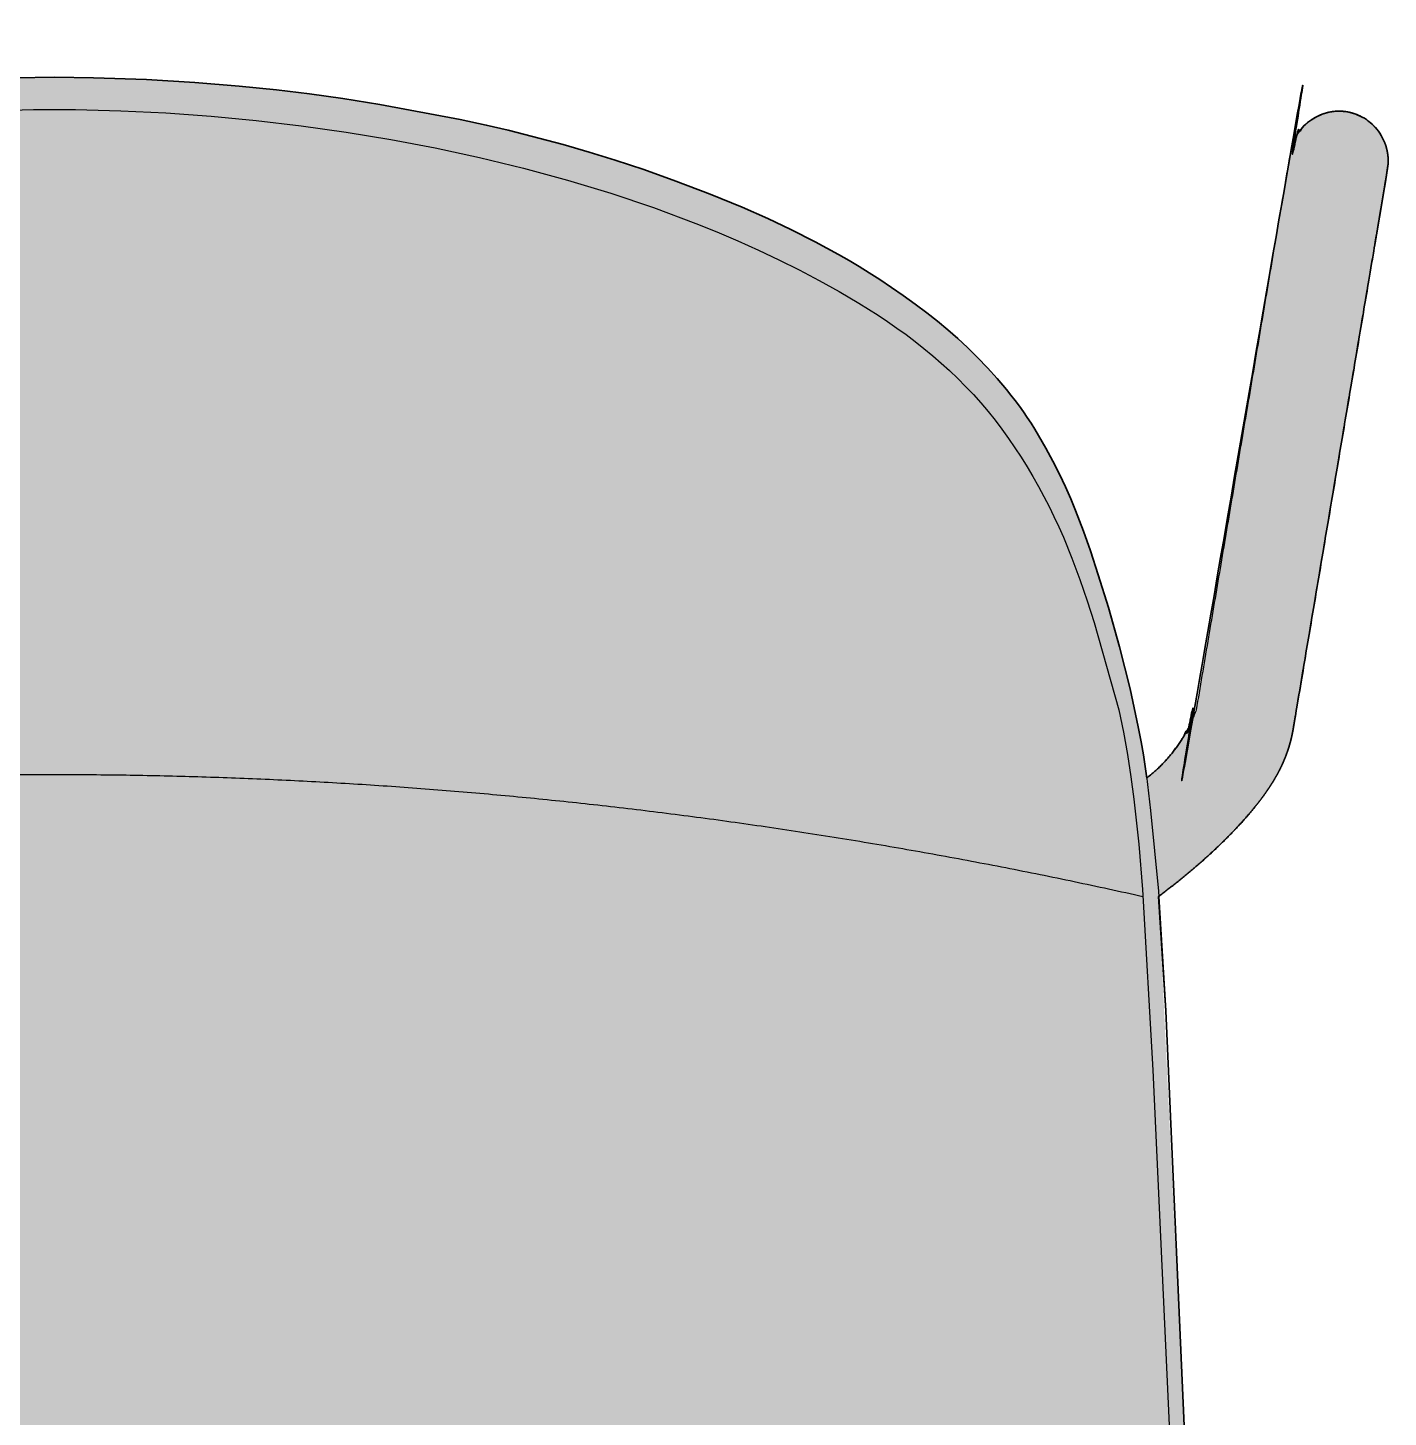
# Model space of a CAD drawing. Header units: millimetres. Extents: x 0 to 1796, y -1006 to 814.
# Drawn here: x 409.4 to 671, y -738.9 to -471.7 of the extents above; entities that cross this region are included whole.
import ezdxf

# ---------------------------------------------------------------- set-up
doc = ezdxf.new("R2010")
doc.units = ezdxf.units.MM
doc.layers.add('Blocks', color=7, linetype='Continuous')
doc.layers.add('Blocks$Fill', color=7, linetype='Continuous', true_color=0xffffff)
doc.layers.add('Blocks$Inner', color=7, linetype='Continuous', lineweight=25, true_color=0x007f00)
doc.layers.add('Blocks$Outline', color=7, linetype='Continuous', lineweight=35, true_color=0xff3f3f)

# ---------------------------------------------------------------- blocks, each defined once
blk = doc.blocks.new('13Eighty Dining Chair Top')
at = {"layer": 'Blocks$Fill'}
blk.add_hatch(color=256, dxfattribs=at).paths.add_polyline_path([(1.2, 56.2), (1.84, 60.66), (2.27, 63.15), (2.84, 66.09), (4.42, 73.35), (6.42, 81.42), (8.57, 89.01), (10.53, 95.3), (12.03, 99.89), (13.37, 103.67), (14.9, 107.69), (15.81, 109.88), (16.83, 112.2), (17.98, 114.64), (19.24, 117.15), (20.58, 119.67), (21.98, 122.11), (22.7, 123.29), (23.43, 124.43), (24.17, 125.55), (24.92, 126.65), (25.7, 127.73), (26.5, 128.8), (27.32, 129.86), (28.17, 130.91), (29.96, 133.02), (31.83, 135.09), (33.74, 137.08), (35.66, 138.98), (37.55, 140.75), (39.46, 142.43), (41.43, 144.06), (43.51, 145.69), (45.74, 147.36), (48.05, 149.02), (52.54, 152.08), (54.57, 153.39), (56.51, 154.58), (58.44, 155.72), (60.48, 156.87), (65, 159.31), (69.66, 161.69), (74.09, 163.82), (79.04, 165.99), (85.17, 168.49), (91.77, 171.02), (97.94, 173.22), (103.45, 175.06), (108.41, 176.59), (113.42, 178.03), (124.05, 180.8), (128.25, 181.8), (133.25, 182.85), (148.72, 185.75), (155.84, 186.91), (162.21, 187.8), (168.59, 188.58), (175.77, 189.29), (184.28, 189.95), (193.58, 190.52), (203.81, 190.9), (211.29, 190.98), (229, 190.52), (238.3, 189.95), (246.8, 189.29), (253.99, 188.58), (260.37, 187.8), (266.73, 186.91), (273.86, 185.75), (289.32, 182.85), (294.33, 181.8), (298.53, 180.8), (309.15, 178.03), (314.16, 176.59), (319.12, 175.06), (324.64, 173.22), (330.81, 171.02), (337.41, 168.49), (343.54, 165.99), (348.49, 163.82), (352.92, 161.69), (357.58, 159.31), (362.1, 156.87), (364.13, 155.72), (366.07, 154.58), (368.01, 153.39), (370.04, 152.08), (374.53, 149.02), (376.84, 147.36), (379.07, 145.69), (381.15, 144.06), (383.12, 142.43), (385.03, 140.75), (386.92, 138.98), (388.83, 137.08), (390.75, 135.09), (392.62, 133.02), (394.41, 130.91), (395.26, 129.86), (396.08, 128.8), (396.88, 127.73), (397.66, 126.65), (398.41, 125.55), (399.15, 124.43), (399.88, 123.29), (400.59, 122.11), (402, 119.67), (403.34, 117.15), (404.6, 114.64), (405.75, 112.2), (406.77, 109.88), (407.68, 107.69), (409.21, 103.67), (410.55, 99.89), (412.05, 95.3), (414.01, 89.01), (416.16, 81.42), (418.16, 73.35), (419.74, 66.09), (420.31, 63.15), (420.74, 60.66), (421.33, 56.66), (421.38, 56.2), (422.17, 56.84), (422.94, 57.51), (423.69, 58.21), (424.41, 58.94), (424.77, 59.31), (425.11, 59.69), (425.45, 60.07), (425.79, 60.47), (426.12, 60.86), (426.44, 61.27), (426.75, 61.68), (427.06, 62.09), (427.36, 62.51), (427.65, 62.94), (427.93, 63.37), (428.21, 63.8), (428.48, 64.24), (428.74, 64.69), (428.99, 65.14), (429.24, 65.59), (429.7, 66.5), (430.13, 67.43), (430.53, 68.37), (430.89, 69.32), (448.7, 174.89), (448.95, 176.15), (449.09, 176.78), (449.16, 177.09), (449.25, 177.39), (449.34, 177.7), (449.43, 178), (449.53, 178.3), (449.64, 178.6), (449.76, 178.89), (449.89, 179.17), (449.96, 179.31), (450.03, 179.45), (450.1, 179.59), (450.18, 179.73), (450.25, 179.87), (450.33, 180), (450.42, 180.14), (450.5, 180.27), (450.59, 180.4), (450.68, 180.53), (450.78, 180.65), (450.87, 180.78), (450.97, 180.9), (451.07, 181.03), (451.18, 181.15), (451.28, 181.27), (451.5, 181.5), (451.72, 181.73), (451.96, 181.95), (452.2, 182.16), (452.44, 182.36), (452.7, 182.55), (452.96, 182.74), (453.23, 182.92), (453.5, 183.09), (453.78, 183.25), (454.06, 183.4), (454.35, 183.54), (454.64, 183.67), (454.93, 183.8), (455.23, 183.91), (455.53, 184.01), (455.84, 184.1), (456.15, 184.19), (456.46, 184.26), (456.77, 184.32), (457.08, 184.37), (457.4, 184.41), (457.71, 184.44), (458.03, 184.46), (458.19, 184.46), (458.35, 184.46), (458.51, 184.46), (458.66, 184.46), (458.82, 184.45), (458.98, 184.44), (459.14, 184.43), (459.3, 184.42), (459.61, 184.38), (459.93, 184.33), (460.24, 184.27), (460.55, 184.2), (460.86, 184.12), (461.16, 184.03), (461.46, 183.93), (461.76, 183.82), (462.06, 183.7), (462.35, 183.56), (462.63, 183.42), (462.91, 183.27), (463.19, 183.11), (463.46, 182.95), (463.72, 182.77), (463.98, 182.58), (464.23, 182.38), (464.48, 182.18), (464.71, 181.97), (464.94, 181.75), (465.17, 181.52), (465.38, 181.29), (465.59, 181.05), (465.79, 180.8), (465.98, 180.55), (466.16, 180.29), (466.34, 180.02), (466.5, 179.75), (466.66, 179.47), (466.81, 179.19), (466.95, 178.9), (467.07, 178.61), (467.19, 178.31), (467.3, 178.01), (467.4, 177.71), (467.49, 177.41), (467.56, 177.1), (467.63, 176.79), (467.69, 176.47), (467.74, 176.16), (467.77, 175.84), (467.8, 175.52), (467.81, 175.21), (467.82, 174.89), (467.81, 174.57), (467.8, 174.25), (467.33, 171.12), (449.45, 65.11), (449.35, 64.58), (449.23, 64.06), (449.11, 63.54), (448.97, 63.02), (448.82, 62.51), (448.67, 62), (448.5, 61.49), (448.32, 60.99), (448.14, 60.49), (447.94, 59.99), (447.74, 59.5), (447.52, 59.01), (447.3, 58.52), (447.07, 58.04), (446.82, 57.57), (446.58, 57.09), (446.05, 56.16), (445.5, 55.25), (444.92, 54.35), (444.32, 53.47), (443.7, 52.6), (443.05, 51.74), (442.39, 50.9), (441.03, 49.25), (439.62, 47.65), (438.16, 46.09), (436.66, 44.56), (435.13, 43.07), (433.57, 41.61), (431.98, 40.18), (430.37, 38.78), (427.07, 36.06), (423.67, 33.44), (429.16, -81.39), (429.99, -124.35), (429.8, -168.94), (429.14, -188.02), (428.3, -201.53), (426.93, -216.67), (426.42, -220.99), (425.59, -226.93), (424.52, -233.39), (423.33, -239.56), (422.98, -241.16), (430.59, -244.06), (432.45, -244.86), (434.3, -245.7), (436.12, -246.59), (437.93, -247.55), (438.82, -248.05), (439.71, -248.58), (440.58, -249.12), (441.43, -249.69), (441.85, -249.99), (442.26, -250.29), (442.66, -250.6), (443.06, -250.91), (443.45, -251.23), (443.83, -251.56), (444.21, -251.9), (444.57, -252.24), (444.92, -252.6), (445.27, -252.96), (445.6, -253.33), (445.92, -253.71), (446.23, -254.1), (446.52, -254.5), (446.81, -254.91), (447.08, -255.33), (447.21, -255.54), (447.33, -255.76), (447.45, -255.98), (447.57, -256.2), (447.69, -256.42), (447.8, -256.65), (447.9, -256.88), (448.01, -257.11), (448.1, -257.35), (448.2, -257.58), (448.29, -257.83), (448.37, -258.07), (448.46, -258.32), (448.53, -258.57), (448.61, -258.82), (466.15, -318.23), (466.24, -318.46), (466.32, -318.69), (466.4, -318.92), (466.48, -319.16), (466.54, -319.4), (466.61, -319.64), (466.66, -319.88), (466.71, -320.13), (466.75, -320.38), (466.79, -320.63), (466.82, -320.88), (466.84, -321.13), (466.86, -321.38), (466.87, -321.64), (466.88, -321.89), (466.87, -322.15), (466.86, -322.4), (466.85, -322.66), (466.82, -322.91), (466.79, -323.16), (466.76, -323.41), (466.71, -323.66), (466.66, -323.91), (466.61, -324.15), (466.55, -324.4), (466.48, -324.64), (466.41, -324.88), (466.33, -325.11), (466.24, -325.35), (466.15, -325.58), (466.05, -325.8), (465.95, -326.02), (465.84, -326.24), (465.73, -326.46), (465.61, -326.68), (465.48, -326.89), (465.35, -327.1), (465.22, -327.31), (465.07, -327.51), (464.92, -327.72), (464.77, -327.92), (464.61, -328.11), (464.44, -328.3), (464.27, -328.49), (464.1, -328.67), (463.91, -328.85), (463.73, -329.03), (463.54, -329.19), (463.34, -329.36), (463.14, -329.52), (462.94, -329.67), (462.73, -329.82), (462.52, -329.96), (462.31, -330.09), (462.09, -330.22), (461.87, -330.35), (461.65, -330.47), (461.43, -330.58), (461.2, -330.68), (460.97, -330.78), (460.74, -330.88), (460.51, -330.96), (460.28, -331.04), (460.05, -331.12), (459.86, -331.17), (459.67, -331.21), (459.47, -331.26), (459.28, -331.3), (459.09, -331.33), (458.89, -331.36), (458.69, -331.39), (458.5, -331.41), (458.3, -331.43), (458.1, -331.45), (457.9, -331.46), (457.7, -331.47), (457.5, -331.47), (457.3, -331.47), (457.1, -331.47), (456.91, -331.46), (456.71, -331.45), (456.51, -331.44), (456.31, -331.42), (456.11, -331.39), (455.91, -331.37), (455.71, -331.33), (455.52, -331.3), (455.32, -331.26), (455.13, -331.22), (454.93, -331.17), (454.74, -331.12), (454.55, -331.06), (454.36, -331), (454.17, -330.93), (453.98, -330.87), (453.8, -330.79), (453.61, -330.72), (453.43, -330.64), (453.25, -330.55), (453.07, -330.46), (452.9, -330.37), (452.72, -330.27), (452.55, -330.17), (452.38, -330.07), (452.21, -329.96), (452.04, -329.85), (451.88, -329.73), (451.72, -329.62), (451.56, -329.49), (451.4, -329.37), (451.25, -329.24), (451.1, -329.11), (450.95, -328.98), (450.8, -328.84), (450.66, -328.7), (450.52, -328.56), (450.38, -328.41), (450.25, -328.26), (450.12, -328.11), (449.99, -327.96), (449.86, -327.8), (449.74, -327.65), (449.62, -327.49), (449.51, -327.32), (449.4, -327.16), (449.29, -326.99), (449.18, -326.83), (449.08, -326.66), (448.98, -326.48), (448.89, -326.31), (448.8, -326.13), (448.71, -325.96), (448.55, -325.6), (448.39, -325.23), (448.25, -324.86), (448.11, -324.49), (447.99, -324.11), (447.87, -323.73), (447.64, -322.95), (430.94, -266.1), (430.91, -266.02), (430.9, -265.97), (430.88, -265.93), (430.86, -265.89), (430.85, -265.85), (430.83, -265.81), (430.81, -265.77), (430.79, -265.73), (430.77, -265.69), (430.74, -265.65), (430.72, -265.61), (430.7, -265.58), (430.67, -265.54), (430.65, -265.5), (430.62, -265.47), (430.59, -265.43), (430.56, -265.4), (430.54, -265.36), (430.51, -265.33), (430.48, -265.29), (430.44, -265.26), (430.41, -265.23), (430.38, -265.2), (430.35, -265.17), (430.31, -265.14), (430.28, -265.11), (430.25, -265.09), (430.21, -265.06), (430.17, -265.03), (430.14, -265.01), (430.1, -264.98), (429.47, -264.59), (428.82, -264.22), (428.17, -263.86), (427.5, -263.52), (426.16, -262.87), (424.79, -262.26), (421.37, -260.83), (417.88, -259.51), (416.26, -263.83), (415.41, -265.92), (414.43, -268.17), (413.39, -270.44), (412.29, -272.68), (411.14, -274.91), (409.93, -277.1), (408.64, -279.29), (407.16, -281.6), (406.31, -282.86), (405.39, -284.17), (404.4, -285.53), (403.34, -286.93), (402.22, -288.33), (401.07, -289.73), (399.91, -291.09), (398.76, -292.37), (397.65, -293.56), (396.57, -294.67), (395.51, -295.72), (394.44, -296.73), (392.31, -298.64), (390.45, -300.22), (389.71, -300.83), (389.03, -301.37), (388.31, -301.9), (385.29, -304.03), (383, -305.57), (381.18, -306.73), (379.7, -307.62), (378.22, -308.46), (376.54, -309.35), (374.51, -310.38), (372.08, -311.53), (369.32, -312.77), (366.53, -313.94), (363.91, -314.97), (360.87, -316.03), (356.96, -317.29), (353.03, -318.48), (349.91, -319.35), (346.96, -320.07), (343.41, -320.87), (339.25, -321.73), (330.43, -323.29), (322.92, -324.37), (314.31, -325.38), (305.16, -326.17), (282.19, -327.66), (214.3, -329.37), (211.29, -329.32), (208.27, -329.37), (140.39, -327.66), (117.42, -326.17), (108.27, -325.38), (99.66, -324.37), (92.15, -323.29), (83.33, -321.73), (79.17, -320.87), (75.61, -320.07), (72.67, -319.35), (69.55, -318.48), (65.62, -317.29), (61.71, -316.03), (58.67, -314.97), (56.05, -313.94), (53.26, -312.77), (50.49, -311.53), (48.07, -310.38), (46.03, -309.35), (44.36, -308.46), (42.88, -307.62), (41.39, -306.73), (39.58, -305.57), (37.29, -304.03), (34.27, -301.9), (33.55, -301.37), (32.87, -300.83), (32.13, -300.22), (30.27, -298.64), (28.14, -296.73), (27.07, -295.72), (26.01, -294.67), (24.93, -293.56), (23.82, -292.37), (22.67, -291.09), (21.51, -289.73), (20.35, -288.33), (19.24, -286.93), (18.18, -285.53), (17.18, -284.17), (16.26, -282.86), (15.42, -281.6), (13.94, -279.29), (12.65, -277.1), (11.44, -274.91), (10.29, -272.68), (9.19, -270.44), (8.15, -268.17), (7.17, -265.92), (6.32, -263.83), (5.13, -260.73), (4.7, -259.51), (1.21, -260.83), (-2.21, -262.26), (-3.58, -262.87), (-4.93, -263.52), (-5.59, -263.86), (-6.25, -264.22), (-6.89, -264.59), (-7.52, -264.98), (-7.56, -265.01), (-7.6, -265.03), (-7.63, -265.06), (-7.67, -265.09), (-7.7, -265.11), (-7.74, -265.14), (-7.77, -265.17), (-7.8, -265.2), (-7.83, -265.23), (-7.87, -265.26), (-7.9, -265.29), (-7.93, -265.33), (-7.96, -265.36), (-7.99, -265.4), (-8.01, -265.43), (-8.04, -265.47), (-8.07, -265.5), (-8.09, -265.54), (-8.12, -265.58), (-8.14, -265.61), (-8.17, -265.65), (-8.19, -265.69), (-8.21, -265.73), (-8.23, -265.77), (-8.25, -265.81), (-8.27, -265.85), (-8.29, -265.89), (-8.3, -265.93), (-8.32, -265.97), (-8.33, -266.02), (-8.35, -266.06), (-24.03, -319.06), (-25.29, -323.73), (-25.41, -324.11), (-25.53, -324.49), (-25.67, -324.86), (-25.81, -325.23), (-25.97, -325.6), (-26.13, -325.96), (-26.22, -326.13), (-26.31, -326.31), (-26.41, -326.48), (-26.5, -326.66), (-26.6, -326.83), (-26.71, -326.99), (-26.82, -327.16), (-26.93, -327.32), (-27.04, -327.49), (-27.16, -327.65), (-27.29, -327.8), (-27.41, -327.96), (-27.54, -328.11), (-27.67, -328.26), (-27.8, -328.41), (-27.94, -328.56), (-28.08, -328.7), (-28.23, -328.84), (-28.37, -328.98), (-28.52, -329.11), (-28.67, -329.24), (-28.82, -329.37), (-28.98, -329.49), (-29.14, -329.62), (-29.3, -329.73), (-29.47, -329.85), (-29.63, -329.96), (-29.8, -330.07), (-29.97, -330.17), (-30.14, -330.27), (-30.32, -330.37), (-30.49, -330.46), (-30.67, -330.55), (-30.85, -330.64), (-31.04, -330.72), (-31.22, -330.79), (-31.4, -330.87), (-31.59, -330.93), (-31.78, -331), (-31.97, -331.06), (-32.16, -331.12), (-32.36, -331.17), (-32.55, -331.22), (-32.74, -331.26), (-32.94, -331.3), (-33.14, -331.33), (-33.33, -331.37), (-33.53, -331.39), (-33.73, -331.42), (-33.93, -331.44), (-34.13, -331.45), (-34.33, -331.46), (-34.53, -331.47), (-34.73, -331.47), (-34.93, -331.47), (-35.13, -331.47), (-35.32, -331.46), (-35.52, -331.45), (-35.72, -331.43), (-35.92, -331.41), (-36.12, -331.39), (-36.31, -331.36), (-36.51, -331.33), (-36.7, -331.3), (-36.9, -331.26), (-37.09, -331.21), (-37.28, -331.17), (-37.47, -331.12), (-37.7, -331.04), (-37.93, -330.96), (-38.17, -330.88), (-38.4, -330.78), (-38.62, -330.68), (-38.85, -330.58), (-39.07, -330.47), (-39.3, -330.35), (-39.52, -330.22), (-39.73, -330.09), (-39.95, -329.96), (-40.16, -329.82), (-40.36, -329.67), (-40.57, -329.52), (-40.76, -329.36), (-40.96, -329.19), (-41.15, -329.03), (-41.34, -328.85), (-41.52, -328.67), (-41.69, -328.49), (-41.86, -328.3), (-42.03, -328.11), (-42.19, -327.92), (-42.35, -327.72), (-42.49, -327.51), (-42.64, -327.31), (-42.77, -327.1), (-42.91, -326.89), (-43.03, -326.68), (-43.15, -326.46), (-43.26, -326.24), (-43.37, -326.02), (-43.47, -325.8), (-43.57, -325.58), (-43.66, -325.35), (-43.75, -325.11), (-43.83, -324.88), (-43.9, -324.64), (-43.97, -324.4), (-44.03, -324.15), (-44.09, -323.91), (-44.14, -323.66), (-44.18, -323.41), (-44.22, -323.16), (-44.25, -322.91), (-44.27, -322.66), (-44.28, -322.4), (-44.29, -322.15), (-44.3, -321.89), (-44.29, -321.64), (-44.28, -321.38), (-44.27, -321.13), (-44.24, -320.88), (-44.21, -320.63), (-44.18, -320.38), (-44.13, -320.13), (-44.08, -319.88), (-44.03, -319.64), (-43.97, -319.4), (-43.9, -319.16), (-43.82, -318.92), (-43.74, -318.69), (-43.66, -318.46), (-43.57, -318.23), (-26.1, -259.07), (-25.96, -258.57), (-25.88, -258.32), (-25.8, -258.07), (-25.71, -257.83), (-25.62, -257.58), (-25.53, -257.35), (-25.43, -257.11), (-25.33, -256.88), (-25.22, -256.65), (-25.11, -256.42), (-24.99, -256.2), (-24.88, -255.98), (-24.75, -255.76), (-24.63, -255.54), (-24.5, -255.33), (-24.23, -254.91), (-23.95, -254.5), (-23.65, -254.1), (-23.34, -253.71), (-23.02, -253.33), (-22.69, -252.96), (-22.35, -252.6), (-21.99, -252.24), (-21.63, -251.9), (-21.25, -251.56), (-20.87, -251.23), (-20.48, -250.91), (-20.09, -250.6), (-19.68, -250.29), (-19.27, -249.99), (-18.85, -249.69), (-18, -249.12), (-17.13, -248.58), (-16.24, -248.05), (-15.35, -247.55), (-13.54, -246.59), (-11.72, -245.7), (-9.88, -244.86), (-8.02, -244.06), (-4.25, -242.58), (-0.4, -241.16), (-1.95, -233.39), (-3.01, -226.93), (-3.84, -220.99), (-4.36, -216.67), (-5.72, -201.53), (-6.56, -188.02), (-7.22, -168.94), (-7.42, -124.35), (-6.58, -81.39), (-2.48, 11.46), (-1.09, 33.44), (-7.79, 38.78), (-9.4, 40.18), (-10.99, 41.61), (-12.55, 43.07), (-14.08, 44.56), (-15.58, 46.09), (-17.04, 47.65), (-18.45, 49.25), (-19.81, 50.9), (-20.47, 51.74), (-21.12, 52.6), (-21.74, 53.47), (-22.35, 54.35), (-22.92, 55.25), (-23.48, 56.16), (-24, 57.09), (-24.25, 57.57), (-24.49, 58.04), (-24.72, 58.52), (-24.94, 59.01), (-25.16, 59.5), (-25.36, 59.99), (-25.56, 60.49), (-25.75, 60.99), (-25.92, 61.49), (-26.09, 62), (-26.25, 62.51), (-26.39, 63.02), (-26.53, 63.54), (-26.65, 64.06), (-26.77, 64.58), (-26.87, 65.11), (-26.97, 65.63), (-45.22, 174.25), (-45.24, 174.57), (-45.24, 174.89), (-45.24, 175.21), (-45.22, 175.52), (-45.19, 175.84), (-45.16, 176.16), (-45.11, 176.47), (-45.05, 176.79), (-44.99, 177.1), (-44.91, 177.41), (-44.82, 177.71), (-44.72, 178.01), (-44.61, 178.31), (-44.5, 178.61), (-44.37, 178.9), (-44.23, 179.19), (-44.08, 179.47), (-43.93, 179.75), (-43.76, 180.02), (-43.59, 180.29), (-43.4, 180.55), (-43.21, 180.8), (-43.01, 181.05), (-42.8, 181.29), (-42.59, 181.52), (-42.37, 181.75), (-42.13, 181.97), (-41.9, 182.18), (-41.65, 182.38), (-41.4, 182.58), (-41.14, 182.77), (-40.88, 182.95), (-40.61, 183.11), (-40.33, 183.27), (-40.05, 183.42), (-39.77, 183.56), (-39.48, 183.7), (-39.18, 183.82), (-38.88, 183.93), (-38.58, 184.03), (-38.28, 184.12), (-37.97, 184.2), (-37.66, 184.27), (-37.35, 184.33), (-37.03, 184.38), (-36.72, 184.42), (-36.56, 184.43), (-36.4, 184.44), (-36.24, 184.45), (-36.09, 184.46), (-35.93, 184.46), (-35.77, 184.46), (-35.61, 184.46), (-35.45, 184.46), (-35.13, 184.44), (-34.82, 184.41), (-34.5, 184.37), (-34.19, 184.32), (-33.88, 184.26), (-33.57, 184.19), (-33.26, 184.1), (-32.96, 184.01), (-32.65, 183.91), (-32.36, 183.8), (-32.06, 183.67), (-31.77, 183.54), (-31.48, 183.4), (-31.2, 183.25), (-30.92, 183.09), (-30.65, 182.92), (-30.38, 182.74), (-30.12, 182.55), (-29.87, 182.36), (-29.62, 182.16), (-29.38, 181.95), (-29.14, 181.73), (-28.92, 181.5), (-28.7, 181.27), (-28.6, 181.15), (-28.49, 181.03), (-28.39, 180.9), (-28.3, 180.78), (-28.2, 180.65), (-28.11, 180.53), (-28.01, 180.4), (-27.93, 180.27), (-27.84, 180.14), (-27.76, 180), (-27.68, 179.87), (-27.6, 179.73), (-27.52, 179.59), (-27.45, 179.45), (-27.38, 179.31), (-27.31, 179.17), (-27.18, 178.89), (-27.07, 178.6), (-26.95, 178.3), (-26.85, 178), (-26.76, 177.7), (-26.67, 177.39), (-26.59, 177.09), (-26.51, 176.78), (-26.37, 176.15), (-26.12, 174.89), (-8.31, 69.32), (-7.95, 68.37), (-7.55, 67.43), (-7.12, 66.5), (-6.66, 65.59), (-6.41, 65.14), (-6.16, 64.69), (-5.9, 64.24), (-5.63, 63.8), (-5.36, 63.37), (-5.07, 62.94), (-4.78, 62.51), (-4.48, 62.09), (-4.17, 61.68), (-3.86, 61.27), (-3.54, 60.86), (-3.21, 60.47), (-2.88, 60.07), (-2.54, 59.69), (-2.19, 59.31), (-1.83, 58.94), (-1.11, 58.21), (-0.36, 57.51), (0.41, 56.84)], flags=0)
at = {"layer": 'Blocks$Inner'}
for points in [[(203.81, 190.9), (211.29, 190.98), (218.77, 190.9), (229, 190.52), (238.3, 189.95), (246.8, 189.29), (253.99, 188.58), (260.37, 187.8), (266.73, 186.91), (273.86, 185.75), (289.32, 182.85), (294.33, 181.8), (298.53, 180.8), (309.15, 178.03), (314.16, 176.59), (319.12, 175.06), (324.64, 173.22), (330.81, 171.02), (337.41, 168.49), (343.54, 165.99), (348.49, 163.82), (352.92, 161.69), (357.58, 159.31), (362.1, 156.87), (364.13, 155.72), (366.07, 154.58), (368.01, 153.39), (370.04, 152.08), (374.53, 149.02), (376.84, 147.36), (379.07, 145.69), (381.15, 144.06), (383.12, 142.43), (385.03, 140.75), (386.92, 138.98), (388.83, 137.08), (390.75, 135.09), (392.62, 133.02), (394.41, 130.91), (395.26, 129.86), (396.08, 128.8), (396.88, 127.73), (397.66, 126.65), (398.41, 125.55), (399.15, 124.43), (399.88, 123.29), (400.59, 122.11), (402, 119.67), (403.34, 117.15), (404.6, 114.64), (405.75, 112.2), (406.77, 109.88), (407.68, 107.69), (409.21, 103.67), (410.55, 99.89), (412.05, 95.3), (414.01, 89.01), (416.16, 81.42), (418.16, 73.35), (419.74, 66.09), (420.31, 63.15), (420.74, 60.66), (421.33, 56.66), (422.13, 49.94), (423.61, 34.47), (425.06, 11.46), (429.16, -81.39)], [(198.54, 184.53), (207.25, 184.76), (211.29, 184.77), (215.33, 184.76), (224.04, 184.53), (232.74, 184.11), (241.43, 183.48), (250.1, 182.66), (258.76, 181.65), (267.38, 180.44), (275.98, 179.03), (284.54, 177.41), (293.06, 175.57), (301.53, 173.51), (309.94, 171.22), (318.28, 168.69), (326.52, 165.91), (334.68, 162.87), (338.71, 161.24), (342.71, 159.54), (346.69, 157.75), (350.63, 155.89), (354.53, 153.94), (358.4, 151.91), (362.23, 149.78), (366, 147.55), (369.7, 145.21), (371.52, 144), (373.31, 142.75), (375.08, 141.48), (376.82, 140.17), (378.53, 138.82), (380.21, 137.44), (381.85, 136.02), (383.45, 134.57), (385.02, 133.08), (386.55, 131.54), (388.03, 129.97), (389.47, 128.35), (390.86, 126.7), (392.22, 125.01), (393.53, 123.28), (394.81, 121.53), (396.04, 119.74), (397.23, 117.92), (398.38, 116.07), (399.49, 114.2), (400.56, 112.3), (401.59, 110.38), (402.59, 108.44), (403.54, 106.48), (404.46, 104.5), (405.34, 102.51), (406.99, 98.48), (408.52, 94.39), (409.93, 90.27), (411.25, 86.12), (415.98, 69.34), (416, 69.31), (416.89, 65.04), (417.67, 60.76), (418.34, 56.46), (418.92, 52.14), (419.85, 43.48), (420.57, 34.79), (422.58, 0), (425.74, -69.63)]]:
    blk.add_lwpolyline(points, dxfattribs=at)
for points, degree in [([(457.4, 184.41), (457.08, 184.37)], 1), ([(457.71, 184.44), (457.4, 184.41)], 1), ([(458.03, 184.46), (457.71, 184.44)], 1), ([(458.19, 184.46), (458.03, 184.46)], 1), ([(458.35, 184.46), (458.19, 184.46)], 1), ([(458.51, 184.46), (458.35, 184.46)], 1), ([(458.66, 184.46), (458.51, 184.46)], 1), ([(458.82, 184.45), (458.66, 184.46)], 1), ([(458.98, 184.44), (458.82, 184.45)], 1), ([(459.14, 184.43), (458.98, 184.44)], 1), ([(459.3, 184.42), (459.14, 184.43)], 1), ([(459.61, 184.38), (459.3, 184.42)], 1), ([(459.93, 184.33), (459.61, 184.38)], 1), ([(451.72, 181.73), (451.5, 181.5)], 1), ([(451.96, 181.95), (451.72, 181.73)], 1), ([(452.2, 182.16), (451.96, 181.95)], 1), ([(452.44, 182.36), (452.2, 182.16)], 1), ([(452.7, 182.55), (452.44, 182.36)], 1), ([(452.96, 182.74), (452.7, 182.55)], 1), ([(453.23, 182.92), (452.96, 182.74)], 1), ([(453.5, 183.09), (453.23, 182.92)], 1), ([(453.78, 183.25), (453.5, 183.09)], 1), ([(454.06, 183.4), (453.78, 183.25)], 1), ([(454.35, 183.54), (454.06, 183.4)], 1), ([(454.64, 183.67), (454.35, 183.54)], 1), ([(454.93, 183.8), (454.64, 183.67)], 1), ([(455.23, 183.91), (454.93, 183.8)], 1), ([(455.53, 184.01), (455.23, 183.91)], 1), ([(455.84, 184.1), (455.53, 184.01)], 1), ([(456.15, 184.19), (455.84, 184.1)], 1), ([(456.46, 184.26), (456.15, 184.19)], 1), ([(456.77, 184.32), (456.46, 184.26)], 1), ([(457.08, 184.37), (456.77, 184.32)], 1), ([(460.24, 184.27), (459.93, 184.33)], 1), ([(460.55, 184.2), (460.24, 184.27)], 1), ([(460.86, 184.12), (460.55, 184.2)], 1), ([(461.16, 184.03), (460.86, 184.12)], 1), ([(461.46, 183.93), (461.16, 184.03)], 1), ([(461.76, 183.82), (461.46, 183.93)], 1), ([(462.06, 183.7), (461.76, 183.82)], 1), ([(462.35, 183.56), (462.06, 183.7)], 1), ([(462.63, 183.42), (462.35, 183.56)], 1), ([(462.91, 183.27), (462.63, 183.42)], 1), ([(463.19, 183.11), (462.91, 183.27)], 1), ([(463.46, 182.95), (463.19, 183.11)], 1), ([(463.72, 182.77), (463.46, 182.95)], 1), ([(463.98, 182.58), (463.72, 182.77)], 1), ([(464.23, 182.38), (463.98, 182.58)], 1), ([(464.48, 182.18), (464.23, 182.38)], 1), ([(464.71, 181.97), (464.48, 182.18)], 1), ([(464.94, 181.75), (464.71, 181.97)], 1), ([(465.17, 181.52), (464.94, 181.75)], 1), ([(449.89, 179.17), (449.76, 178.89)], 1), ([(449.96, 179.31), (449.89, 179.17)], 1), ([(450.03, 179.45), (449.96, 179.31)], 1), ([(450.1, 179.59), (450.03, 179.45)], 1), ([(450.18, 179.73), (450.1, 179.59)], 1), ([(450.25, 179.87), (450.18, 179.73)], 1), ([(450.33, 180), (450.25, 179.87)], 1), ([(450.42, 180.14), (450.33, 180)], 1), ([(450.5, 180.27), (450.42, 180.14)], 1), ([(450.59, 180.4), (450.5, 180.27)], 1), ([(450.68, 180.53), (450.59, 180.4)], 1), ([(450.78, 180.65), (450.68, 180.53)], 1), ([(450.87, 180.78), (450.78, 180.65)], 1), ([(450.97, 180.9), (450.87, 180.78)], 1), ([(451.07, 181.03), (450.97, 180.9)], 1), ([(451.18, 181.15), (451.07, 181.03)], 1), ([(451.28, 181.27), (451.18, 181.15)], 1), ([(451.5, 181.5), (451.28, 181.27)], 1), ([(465.38, 181.29), (465.17, 181.52)], 1), ([(465.59, 181.05), (465.38, 181.29)], 1), ([(465.79, 180.8), (465.59, 181.05)], 1), ([(465.98, 180.55), (465.79, 180.8)], 1), ([(466.16, 180.29), (465.98, 180.55)], 1), ([(466.34, 180.02), (466.16, 180.29)], 1), ([(466.5, 179.75), (466.34, 180.02)], 1), ([(466.66, 179.47), (466.5, 179.75)], 1), ([(466.81, 179.19), (466.66, 179.47)], 1), ([(466.95, 178.9), (466.81, 179.19)], 1), ([(449.09, 176.78), (448.95, 176.15)], 1), ([(449.16, 177.09), (449.09, 176.78)], 1), ([(449.25, 177.39), (449.16, 177.09)], 1), ([(449.34, 177.7), (449.25, 177.39)], 1), ([(449.43, 178), (449.34, 177.7)], 1), ([(449.53, 178.3), (449.43, 178)], 1), ([(449.64, 178.6), (449.53, 178.3)], 1), ([(449.76, 178.89), (449.64, 178.6)], 1), ([(467.07, 178.61), (466.95, 178.9)], 1), ([(467.19, 178.31), (467.07, 178.61)], 1), ([(467.3, 178.01), (467.19, 178.31)], 1), ([(467.4, 177.71), (467.3, 178.01)], 1), ([(467.49, 177.41), (467.4, 177.71)], 1), ([(467.56, 177.1), (467.49, 177.41)], 1), ([(467.63, 176.79), (467.56, 177.1)], 1), ([(467.69, 176.47), (467.63, 176.79)], 1), ([(467.74, 176.16), (467.69, 176.47)], 1), ([(448.7, 174.89), (430.89, 69.32)], 1), ([(448.95, 176.15), (448.7, 174.89)], 1), ([(467.33, 171.12), (467.8, 174.25)], 1), ([(467.77, 175.84), (467.74, 176.16)], 1), ([(467.8, 175.52), (467.77, 175.84)], 1), ([(467.81, 175.21), (467.8, 175.52)], 1), ([(467.8, 174.25), (467.81, 174.57)], 1), ([(467.82, 174.89), (467.81, 175.21)], 1), ([(467.81, 174.57), (467.82, 174.89)], 1), ([(449.63, 66.16), (467.33, 171.12)], 1), ([(449.23, 64.06), (449.35, 64.58)], 1), ([(449.35, 64.58), (449.45, 65.11)], 1), ([(449.45, 65.11), (449.55, 65.63)], 1), ([(449.55, 65.63), (449.63, 66.16)], 1), ([(448.32, 60.99), (448.5, 61.49)], 1), ([(448.5, 61.49), (448.67, 62)], 1), ([(448.67, 62), (448.82, 62.51)], 1), ([(448.82, 62.51), (448.97, 63.02)], 1), ([(448.97, 63.02), (449.11, 63.54)], 1), ([(449.11, 63.54), (449.23, 64.06)], 1), ([(447.3, 58.52), (447.52, 59.01)], 1), ([(447.52, 59.01), (447.74, 59.5)], 1), ([(447.74, 59.5), (447.94, 59.99)], 1), ([(447.94, 59.99), (448.14, 60.49)], 1), ([(448.14, 60.49), (448.32, 60.99)], 1), ([(1.93, 33.45), (106.42, 56.82), (211.29, 56.91)], 2), ([(211.29, 56.91), (316.16, 56.82), (420.65, 33.45)], 2), ([(445.5, 55.25), (446.05, 56.16)], 1), ([(446.05, 56.16), (446.58, 57.09)], 1), ([(446.58, 57.09), (446.82, 57.57)], 1), ([(446.82, 57.57), (447.07, 58.04)], 1), ([(447.07, 58.04), (447.3, 58.52)], 1), ([(443.7, 52.6), (444.32, 53.47)], 1), ([(444.32, 53.47), (444.92, 54.35)], 1), ([(444.92, 54.35), (445.5, 55.25)], 1), ([(441.03, 49.25), (442.39, 50.9)], 1), ([(442.39, 50.9), (443.05, 51.74)], 1), ([(443.05, 51.74), (443.7, 52.6)], 1), ([(439.62, 47.65), (441.03, 49.25)], 1), ([(436.66, 44.56), (438.16, 46.09)], 1), ([(438.16, 46.09), (439.62, 47.65)], 1), ([(433.57, 41.61), (435.13, 43.07)], 1), ([(435.13, 43.07), (436.66, 44.56)], 1), ([(430.37, 38.78), (431.98, 40.18)], 1), ([(431.98, 40.18), (433.57, 41.61)], 1), ([(427.07, 36.06), (430.37, 38.78)], 1), ([(423.67, 33.44), (427.07, 36.06)], 1)]:
    blk.add_open_spline(points, degree=degree, dxfattribs=at)
blk.add_rational_spline([(430.89, 69.32), (428.02, 61.4), (421.38, 56.2)], [1, 0.96136324687, 1], degree=2, dxfattribs=at)
at = {"layer": 'Blocks$Outline'}
for points in [[(203.81, 190.9), (211.29, 190.98)], [(211.29, 190.98), (218.77, 190.9), (229, 190.52), (238.3, 189.95), (246.8, 189.29), (253.99, 188.58), (260.37, 187.8), (266.73, 186.91), (273.86, 185.75), (289.32, 182.85), (294.33, 181.8), (298.53, 180.8), (309.15, 178.03), (314.16, 176.59), (319.12, 175.06), (324.64, 173.22), (330.81, 171.02), (337.41, 168.49), (343.54, 165.99), (348.49, 163.82), (352.92, 161.69), (357.58, 159.31), (362.1, 156.87), (364.13, 155.72), (366.07, 154.58), (368.01, 153.39), (370.04, 152.08), (374.53, 149.02), (376.84, 147.36), (379.07, 145.69), (381.15, 144.06), (383.12, 142.43), (385.03, 140.75), (386.92, 138.98), (388.83, 137.08), (390.75, 135.09), (392.62, 133.02), (394.41, 130.91), (395.26, 129.86), (396.08, 128.8), (396.88, 127.73), (397.66, 126.65), (398.41, 125.55), (399.15, 124.43), (399.88, 123.29), (400.59, 122.11), (402, 119.67), (403.34, 117.15), (404.6, 114.64), (405.75, 112.2), (406.77, 109.88), (407.68, 107.69), (409.21, 103.67), (410.55, 99.89), (412.05, 95.3), (414.01, 89.01), (416.16, 81.42), (418.16, 73.35), (419.74, 66.09), (420.31, 63.15), (420.74, 60.66), (421.33, 56.66), (421.38, 56.2)], [(423.67, 33.44), (425.06, 11.46), (429.16, -81.39), (429.99, -124.35), (429.8, -168.94), (429.14, -188.02), (428.3, -201.53), (426.93, -216.67), (426.42, -220.99), (425.59, -226.93), (424.52, -233.39), (423.33, -239.56), (422.98, -241.16)]]:
    blk.add_lwpolyline(points, dxfattribs=at)
blk.add_rational_spline([(421.38, 56.2), (428.02, 61.4), (430.89, 69.32), (439.8, 122.1), (448.7, 174.89), (448.82, 175.52), (448.95, 176.15), (449.02, 176.47), (449.09, 176.78), (449.13, 176.93), (449.16, 177.09), (449.21, 177.24), (449.25, 177.39), (449.29, 177.55), (449.34, 177.7), (449.38, 177.85), (449.43, 178), (449.48, 178.15), (449.53, 178.3), (449.59, 178.45), (449.64, 178.6), (449.7, 178.74), (449.76, 178.89), (449.83, 179.03), (449.89, 179.17), (449.92, 179.24), (449.96, 179.31), (449.99, 179.38), (450.03, 179.45), (450.06, 179.52), (450.1, 179.59), (450.14, 179.66), (450.18, 179.73), (450.21, 179.8), (450.25, 179.87), (450.29, 179.93), (450.33, 180), (450.38, 180.07), (450.42, 180.14), (450.46, 180.2), (450.5, 180.27), (450.55, 180.33), (450.59, 180.4), (450.64, 180.46), (450.68, 180.53), (450.73, 180.59), (450.78, 180.65), (450.83, 180.72), (450.87, 180.78), (450.92, 180.84), (450.97, 180.9), (451.02, 180.97), (451.07, 181.03), (451.12, 181.09), (451.18, 181.15), (451.23, 181.21), (451.28, 181.27), (451.39, 181.38), (451.5, 181.5), (451.61, 181.61), (451.72, 181.73), (451.84, 181.84), (451.96, 181.95), (452.08, 182.05), (452.2, 182.16), (452.32, 182.26), (452.44, 182.36), (452.57, 182.46), (452.7, 182.55), (452.83, 182.65), (452.96, 182.74), (453.09, 182.83), (453.23, 182.92), (453.36, 183), (453.5, 183.09), (453.64, 183.17), (453.78, 183.25), (453.92, 183.32), (454.06, 183.4), (454.2, 183.47), (454.35, 183.54), (454.49, 183.61), (454.64, 183.67), (454.79, 183.73), (454.93, 183.8), (455.08, 183.85), (455.23, 183.91), (455.38, 183.96), (455.53, 184.01), (455.69, 184.06), (455.84, 184.1), (455.99, 184.14), (456.15, 184.19), (456.3, 184.22), (456.46, 184.26), (456.61, 184.29), (456.77, 184.32), (456.93, 184.34), (457.08, 184.37), (457.24, 184.39), (457.4, 184.41), (457.56, 184.42), (457.71, 184.44), (457.87, 184.45), (458.03, 184.46), (458.11, 184.46), (458.19, 184.46), (458.27, 184.46), (458.35, 184.46), (458.43, 184.46), (458.51, 184.46), (458.58, 184.46), (458.66, 184.46), (458.74, 184.46), (458.82, 184.45), (458.9, 184.45), (458.98, 184.44), (459.06, 184.44), (459.14, 184.43), (459.22, 184.43), (459.3, 184.42), (459.45, 184.4), (459.61, 184.38), (459.77, 184.36), (459.93, 184.33), (460.08, 184.3), (460.24, 184.27), (460.39, 184.24), (460.55, 184.2), (460.7, 184.16), (460.86, 184.12), (461.01, 184.08), (461.16, 184.03), (461.31, 183.98), (461.46, 183.93), (461.61, 183.87), (461.76, 183.82), (461.91, 183.76), (462.06, 183.7), (462.2, 183.63), (462.35, 183.56), (462.49, 183.49), (462.63, 183.42), (462.77, 183.35), (462.91, 183.27), (463.05, 183.19), (463.19, 183.11), (463.32, 183.03), (463.46, 182.95), (463.59, 182.86), (463.72, 182.77), (463.85, 182.67), (463.98, 182.58), (464.11, 182.48), (464.23, 182.38), (464.35, 182.28), (464.48, 182.18), (464.59, 182.08), (464.71, 181.97), (464.83, 181.86), (464.94, 181.75), (465.06, 181.64), (465.17, 181.52), (465.27, 181.41), (465.38, 181.29), (465.49, 181.17), (465.59, 181.05), (465.69, 180.92), (465.79, 180.8), (465.89, 180.67), (465.98, 180.55), (466.07, 180.42), (466.16, 180.29), (466.25, 180.15), (466.34, 180.02), (466.42, 179.88), (466.5, 179.75), (466.58, 179.61), (466.66, 179.47), (466.73, 179.33), (466.81, 179.19), (466.88, 179.04), (466.95, 178.9), (467.01, 178.76), (467.07, 178.61), (467.13, 178.46), (467.19, 178.31), (467.25, 178.16), (467.3, 178.01), (467.35, 177.86), (467.4, 177.71), (467.44, 177.56), (467.49, 177.41), (467.52, 177.25), (467.56, 177.1), (467.6, 176.94), (467.63, 176.79), (467.66, 176.63), (467.69, 176.47), (467.71, 176.32), (467.74, 176.16), (467.75, 176), (467.77, 175.84), (467.79, 175.68), (467.8, 175.52), (467.81, 175.37), (467.81, 175.21), (467.82, 175.05), (467.82, 174.89), (467.82, 174.73), (467.81, 174.57), (467.81, 174.41), (467.8, 174.25), (467.57, 172.69), (467.33, 171.12), (458.48, 118.64), (449.63, 66.16), (449.59, 65.9), (449.55, 65.63), (449.5, 65.37), (449.45, 65.11), (449.4, 64.84), (449.35, 64.58), (449.29, 64.32), (449.23, 64.06), (449.17, 63.8), (449.11, 63.54), (449.04, 63.28), (448.97, 63.02), (448.9, 62.77), (448.82, 62.51), (448.75, 62.26), (448.67, 62), (448.58, 61.75), (448.5, 61.49), (448.41, 61.24), (448.32, 60.99), (448.23, 60.74), (448.14, 60.49), (448.04, 60.24), (447.94, 59.99), (447.84, 59.74), (447.74, 59.5), (447.63, 59.25), (447.52, 59.01), (447.41, 58.77), (447.3, 58.52), (447.18, 58.28), (447.07, 58.04), (446.95, 57.8), (446.82, 57.57), (446.7, 57.33), (446.58, 57.09), (446.31, 56.63), (446.05, 56.16), (445.78, 55.71), (445.5, 55.25), (445.21, 54.8), (444.92, 54.35), (444.62, 53.91), (444.32, 53.47), (444.01, 53.03), (443.7, 52.6), (443.37, 52.17), (443.05, 51.74), (442.72, 51.32), (442.39, 50.9), (441.71, 50.08), (441.03, 49.25), (440.32, 48.45), (439.62, 47.65), (438.89, 46.87), (438.16, 46.09), (437.41, 45.32), (436.66, 44.56), (435.9, 43.82), (435.13, 43.07), (434.35, 42.34), (433.57, 41.61), (432.78, 40.9), (431.98, 40.18), (431.17, 39.48), (430.37, 38.78), (428.72, 37.42), (427.07, 36.06), (425.37, 34.75), (423.67, 33.44)], [1, 0.96136324687, 1, 1, 1, 1, 1, 1, 1, 1, 1, 1, 1, 1, 1, 1, 1, 1, 1, 1, 1, 1, 1, 1, 1, 1, 1, 1, 1, 1, 1, 1, 1, 1, 1, 1, 1, 1, 1, 1, 1, 1, 1, 1, 1, 1, 1, 1, 1, 1, 1, 1, 1, 1, 1, 1, 1, 1, 1, 1, 1, 1, 1, 1, 1, 1, 1, 1, 1, 1, 1, 1, 1, 1, 1, 1, 1, 1, 1, 1, 1, 1, 1, 1, 1, 1, 1, 1, 1, 1, 1, 1, 1, 1, 1, 1, 1, 1, 1, 1, 1, 1, 1, 1, 1, 1, 1, 1, 1, 1, 1, 1, 1, 1, 1, 1, 1, 1, 1, 1, 1, 1, 1, 1, 1, 1, 1, 1, 1, 1, 1, 1, 1, 1, 1, 1, 1, 1, 1, 1, 1, 1, 1, 1, 1, 1, 1, 1, 1, 1, 1, 1, 1, 1, 1, 1, 1, 1, 1, 1, 1, 1, 1, 1, 1, 1, 1, 1, 1, 1, 1, 1, 1, 1, 1, 1, 1, 1, 1, 1, 1, 1, 1, 1, 1, 1, 1, 1, 1, 1, 1, 1, 1, 1, 1, 1, 1, 1, 1, 1, 1, 1, 1, 1, 1, 1, 1, 1, 1, 1, 1, 1, 1, 1, 1, 1, 1, 1, 1, 1, 1, 1, 1, 1, 1, 1, 1, 1, 1, 1, 1, 1, 1, 1, 1, 1, 1, 1, 1, 1, 1, 1, 1, 1, 1, 1, 1, 1, 1, 1, 1, 1, 1, 1, 1, 1, 1, 1, 1, 1, 1, 1, 1, 1, 1, 1, 1, 1, 1, 1, 1, 1, 1, 1, 1, 1, 1, 1, 1, 1, 1, 1, 1, 1, 1, 1, 1], degree=2, knots=[-266.009245, -266.009245, -266.009245, -249.607762, -249.607762, -248.607762, -248.607762, -247.607762, -247.607762, -246.607762, -246.607762, -245.607762, -245.607762, -244.607762, -244.607762, -243.607762, -243.607762, -242.607762, -242.607762, -241.607762, -241.607762, -240.607762, -240.607762, -239.607762, -239.607762, -238.607762, -238.607762, -237.607762, -237.607762, -236.607762, -236.607762, -235.607762, -235.607762, -234.607762, -234.607762, -233.607762, -233.607762, -232.607762, -232.607762, -231.607762, -231.607762, -230.607762, -230.607762, -229.607762, -229.607762, -228.607762, -228.607762, -227.607762, -227.607762, -226.607762, -226.607762, -225.607762, -225.607762, -224.607762, -224.607762, -223.607762, -223.607762, -222.607762, -222.607762, -221.607762, -221.607762, -220.607762, -220.607762, -219.607762, -219.607762, -218.607762, -218.607762, -217.607762, -217.607762, -216.607762, -216.607762, -215.607762, -215.607762, -214.607762, -214.607762, -213.607762, -213.607762, -212.607762, -212.607762, -211.607762, -211.607762, -210.607762, -210.607762, -209.607762, -209.607762, -208.607762, -208.607762, -207.607762, -207.607762, -206.607762, -206.607762, -205.607762, -205.607762, -204.607762, -204.607762, -203.607762, -203.607762, -202.607762, -202.607762, -201.607762, -201.607762, -200.607762, -200.607762, -199.607762, -199.607762, -198.607762, -198.607762, -197.607762, -197.607762, -196.607762, -196.607762, -195.607762, -195.607762, -194.607762, -194.607762, -193.607762, -193.607762, -192.607762, -192.607762, -191.607762, -191.607762, -190.607762, -190.607762, -189.607762, -189.607762, -188.607762, -188.607762, -187.607762, -187.607762, -186.607762, -186.607762, -185.607762, -185.607762, -184.607762, -184.607762, -183.607762, -183.607762, -182.607762, -182.607762, -181.607762, -181.607762, -180.607762, -180.607762, -179.607762, -179.607762, -178.607762, -178.607762, -177.607762, -177.607762, -176.607762, -176.607762, -175.607762, -175.607762, -174.607762, -174.607762, -173.607762, -173.607762, -172.607762, -172.607762, -171.607762, -171.607762, -170.607762, -170.607762, -169.607762, -169.607762, -168.607762, -168.607762, -167.607762, -167.607762, -166.607762, -166.607762, -165.607762, -165.607762, -164.607762, -164.607762, -163.607762, -163.607762, -162.607762, -162.607762, -161.607762, -161.607762, -160.607762, -160.607762, -159.607762, -159.607762, -158.607762, -158.607762, -157.607762, -157.607762, -156.607762, -156.607762, -155.607762, -155.607762, -154.607762, -154.607762, -153.607762, -153.607762, -152.607762, -152.607762, -151.607762, -151.607762, -150.607762, -150.607762, -149.607762, -149.607762, -148.607762, -148.607762, -147.607762, -147.607762, -146.607762, -146.607762, -145.607762, -145.607762, -144.607762, -144.607762, -141.444532, -141.444532, -35, -35, -34, -34, -33, -33, -32, -32, -31, -31, -30, -30, -29, -29, -28, -28, -27, -27, -26, -26, -25, -25, -24, -24, -23, -23, -22, -22, -21, -21, -20, -20, -19, -19, -18, -18, -17, -17, -16, -16, -15, -15, -14, -14, -13, -13, -12, -12, -11, -11, -10, -10, -9, -9, -8, -8, -7, -7, -6, -6, -5, -5, -4, -4, -3, -3, -2, -2, -1, -1, 0, 0, 0], dxfattribs=at)

msp = doc.modelspace()

# ---------------------------------------------------------------- block references
at = {"layer": 'Blocks'}
msp.add_blockref('13Eighty Dining Chair Top', (203.21, -672.23), dxfattribs=at)

doc.saveas('drawing.dxf')
